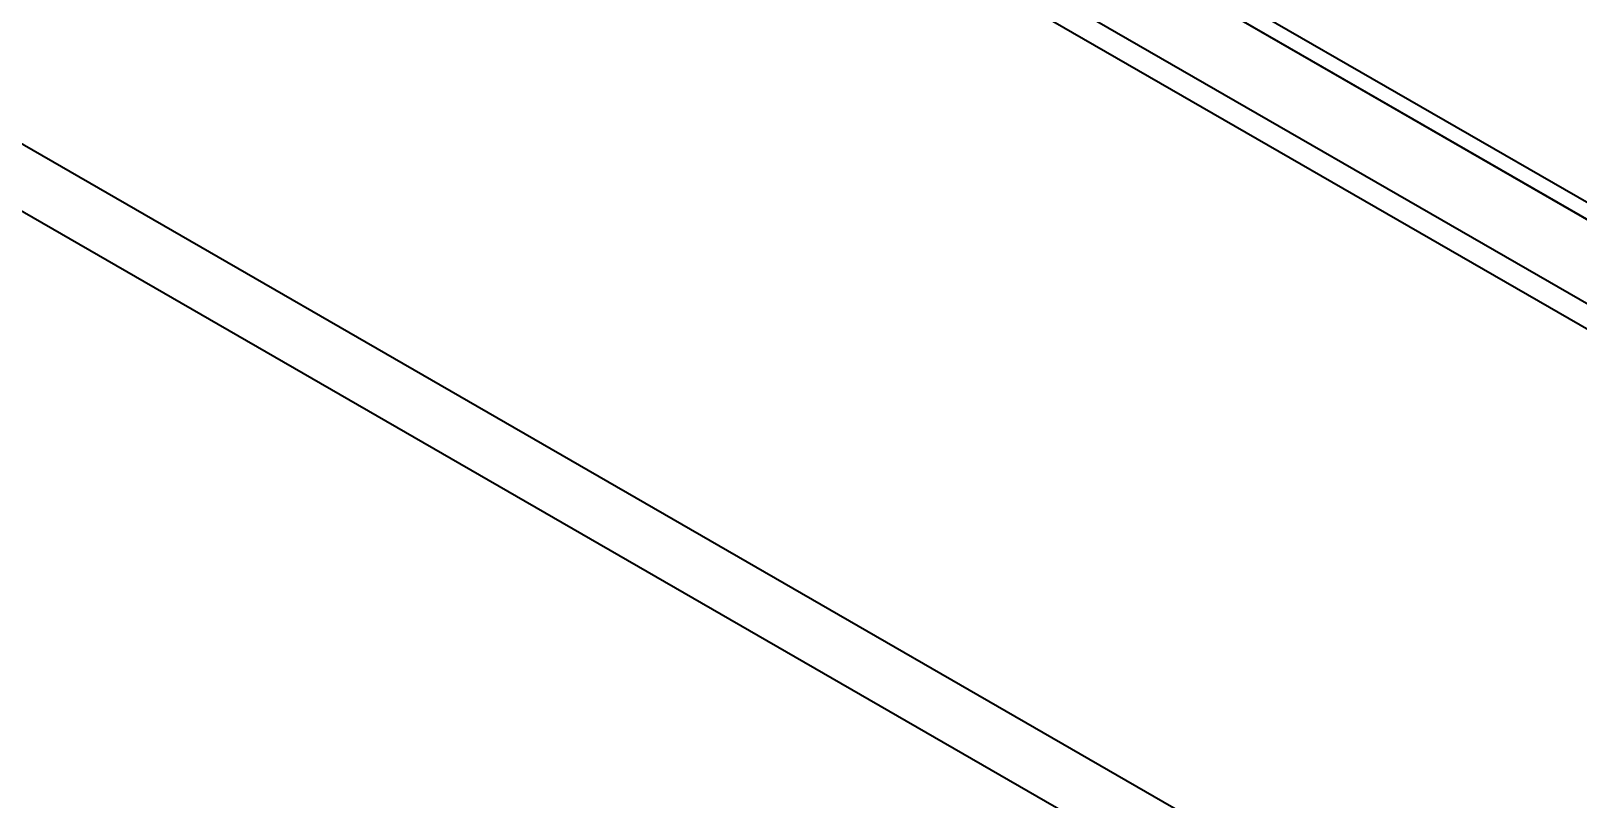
# Model space of a CAD drawing. Header units: millimetres. Extents: x 0 to 1682, y 0 to 1188.
# Drawn here: x 1400.52 to 1430.43, y 1029.66 to 1044.5 of the extents above; entities that cross this region are included whole.
import ezdxf

# ---------------------------------------------------------------- set-up
doc = ezdxf.new("R2010")
doc.units = ezdxf.units.MM
doc.header["$LTSCALE"] = 2
doc.layers.add('가시적인 것(ISO)', color=3, linetype='Continuous', lineweight=40)
doc.layers.add('가시적인 좁은 것(ISO)', color=3, linetype='Continuous', lineweight=35)

msp = doc.modelspace()

# ---------------------------------------------------------------- linework, layer by layer
at = {"layer": '가시적인 것(ISO)'}
for p, q in [((1434.9165, 1036.7421), (1400.9754, 1056.2875)), ((1434.9165, 1036.2515), (1400.9754, 1055.7969)), ((1405.218, 1055.4763), (1433.5023, 1039.1885)), ((1433.5023, 1039.1852), (1405.218, 1055.4731)), ((1433.526, 1039.5006), (1405.76, 1055.49))]:
    msp.add_line(p, q, dxfattribs=at)
at = {"layer": '가시적인 좁은 것(ISO)'}
for p, q in [((1381.8835, 1052.9466), (1534.6186, 964.9923)), ((1534.0529, 964.0125), (1381.3178, 1051.9668))]:
    msp.add_line(p, q, dxfattribs=at)

doc.saveas('drawing.dxf')
